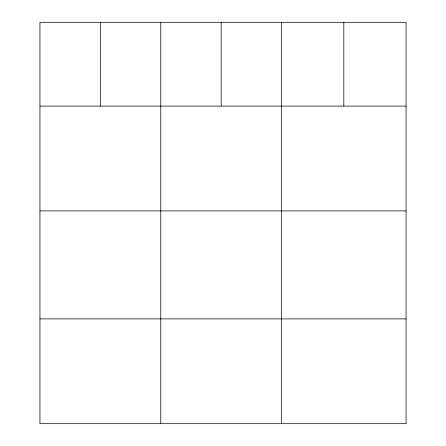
<?xml version="1.0" encoding="UTF-8"?>
<svg xmlns="http://www.w3.org/2000/svg" width="446" height="446" viewBox="0 0 446 446"><rect width="100%" height="100%" fill="white"/><g stroke="black" fill="none" stroke-linecap="round" stroke-linejoin="round"><path stroke-width="0.67" d="M406.05 106.098L406.05 423.7L39.95 423.7L39.95 22.3L406.05 22.3L406.05 106.098L39.95 106.098M39.95 210.908L406.05 210.908M39.95 318.89L406.05 318.89M343.81 22.3L343.81 106.098M281.577 22.3L281.577 423.7M221.171 22.3L221.171 106.098M160.766 22.3L160.766 423.7M100.361 22.3L100.361 106.098"/></g></svg>
